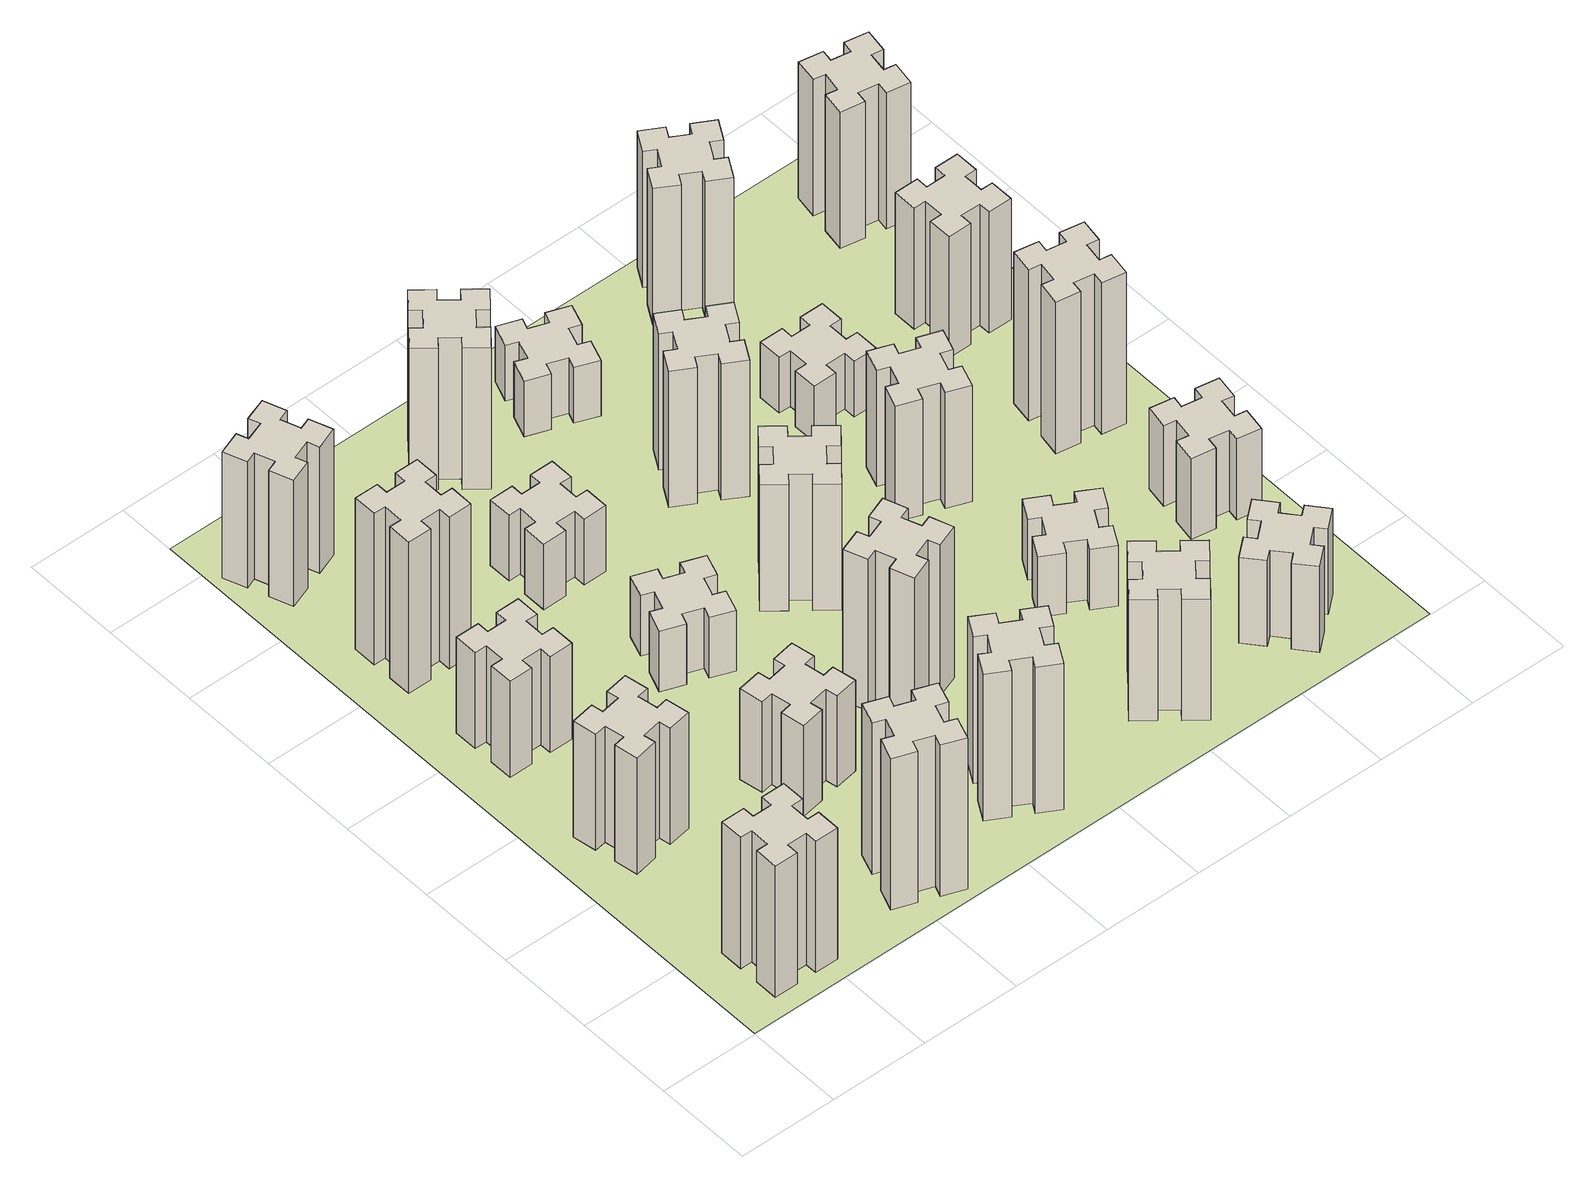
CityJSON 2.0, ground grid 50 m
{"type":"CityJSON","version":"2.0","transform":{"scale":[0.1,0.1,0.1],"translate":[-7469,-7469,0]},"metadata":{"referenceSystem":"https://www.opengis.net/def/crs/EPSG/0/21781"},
"CityObjects":{
"building1":{"type":"Building","attributes":{"class":"1000","function":"1000","usage":"1000","yearOfConstruction":2016,"roofType":"1000","measuredHeight":78,"storeysAboveGround":30,"storeysBelowGround":0},"geometry":[{"type":"Solid","lod":"1","boundaries":[[[[0,1,2,3,4,5,6,7,8,9,10,11,12,13,14,15,16,17,18,19]],[[17,16,20,21]],[[16,15,22,20]],[[15,14,23,22]],[[14,13,24,23]],[[13,12,25,24]],[[12,11,26,25]],[[11,10,27,26]],[[10,9,28,27]],[[9,8,29,28]],[[8,7,30,29]],[[7,6,31,30]],[[6,5,32,31]],[[5,4,33,32]],[[4,3,34,33]],[[3,2,35,34]],[[2,1,36,35]],[[1,0,37,36]],[[0,19,38,37]],[[19,18,39,38]],[[18,17,21,39]],[[24,25,26,27,28,29,30,31,32,33,34,35,36,37,38,39,21,20,22,23]]]]}]},
"building2":{"type":"Building","attributes":{"class":"1000","function":"1000","usage":"1000","yearOfConstruction":2016,"roofType":"1000","measuredHeight":69,"storeysAboveGround":30,"storeysBelowGround":0},"geometry":[{"type":"Solid","lod":"1","boundaries":[[[[40,41,42,43,44,45,46,47,48,49,50,51,52,53,54,55,56,57,58,59]],[[57,56,60,61]],[[56,55,62,60]],[[55,54,63,62]],[[54,53,64,63]],[[53,52,65,64]],[[52,51,66,65]],[[51,50,67,66]],[[50,49,68,67]],[[49,48,69,68]],[[48,47,70,69]],[[47,46,71,70]],[[46,45,72,71]],[[45,44,73,72]],[[44,43,74,73]],[[43,42,75,74]],[[42,41,76,75]],[[41,40,77,76]],[[40,59,78,77]],[[59,58,79,78]],[[58,57,61,79]],[[64,65,66,67,68,69,70,71,72,73,74,75,76,77,78,79,61,60,62,63]]]]}]},
"building3":{"type":"Building","attributes":{"class":"1000","function":"1000","usage":"1000","yearOfConstruction":2016,"roofType":"1000","measuredHeight":57,"storeysAboveGround":30,"storeysBelowGround":0},"geometry":[{"type":"Solid","lod":"1","boundaries":[[[[80,81,82,83,84,85,86,87,88,89,90,91,92,93,94,95,96,97,98,99]],[[97,96,100,101]],[[96,95,102,100]],[[95,94,103,102]],[[94,93,104,103]],[[93,92,105,104]],[[92,91,106,105]],[[91,90,107,106]],[[90,89,108,107]],[[89,88,109,108]],[[88,87,110,109]],[[87,86,111,110]],[[86,85,112,111]],[[85,84,113,112]],[[84,83,114,113]],[[83,82,115,114]],[[82,81,116,115]],[[81,80,117,116]],[[80,99,118,117]],[[99,98,119,118]],[[98,97,101,119]],[[104,105,106,107,108,109,110,111,112,113,114,115,116,117,118,119,101,100,102,103]]]]}]},
"building4":{"type":"Building","attributes":{"class":"1000","function":"1000","usage":"1000","yearOfConstruction":2016,"roofType":"1000","measuredHeight":90,"storeysAboveGround":30,"storeysBelowGround":0},"geometry":[{"type":"Solid","lod":"1","boundaries":[[[[120,121,122,123,124,125,126,127,128,129,130,131,132,133,134,135,136,137,138,139]],[[137,136,140,141]],[[136,135,142,140]],[[135,134,143,142]],[[134,133,144,143]],[[133,132,145,144]],[[132,131,146,145]],[[131,130,147,146]],[[130,129,148,147]],[[129,128,149,148]],[[128,127,150,149]],[[127,126,151,150]],[[126,125,152,151]],[[125,124,153,152]],[[124,123,154,153]],[[123,122,155,154]],[[122,121,156,155]],[[121,120,157,156]],[[120,139,158,157]],[[139,138,159,158]],[[138,137,141,159]],[[144,145,146,147,148,149,150,151,152,153,154,155,156,157,158,159,141,140,142,143]]]]}]},
"building5":{"type":"Building","attributes":{"class":"1000","function":"1000","usage":"1000","yearOfConstruction":2016,"roofType":"1000","measuredHeight":90,"storeysAboveGround":30,"storeysBelowGround":0},"geometry":[{"type":"Solid","lod":"1","boundaries":[[[[160,161,162,163,164,165,166,167,168,169,170,171,172,173,174,175,176,177,178,179]],[[177,176,180,181]],[[176,175,182,180]],[[175,174,183,182]],[[174,173,184,183]],[[173,172,185,184]],[[172,171,186,185]],[[171,170,187,186]],[[170,169,188,187]],[[169,168,189,188]],[[168,167,190,189]],[[167,166,191,190]],[[166,165,192,191]],[[165,164,193,192]],[[164,163,194,193]],[[163,162,195,194]],[[162,161,196,195]],[[161,160,197,196]],[[160,179,198,197]],[[179,178,199,198]],[[178,177,181,199]],[[184,185,186,187,188,189,190,191,192,193,194,195,196,197,198,199,181,180,182,183]]]]}]},
"building6":{"type":"Building","attributes":{"class":"1000","function":"1000","usage":"1000","yearOfConstruction":2016,"roofType":"1000","measuredHeight":75,"storeysAboveGround":30,"storeysBelowGround":0},"geometry":[{"type":"Solid","lod":"1","boundaries":[[[[200,201,202,203,204,205,206,207,208,209,210,211,212,213,214,215,216,217,218,219]],[[217,216,220,221]],[[216,215,222,220]],[[215,214,223,222]],[[214,213,224,223]],[[213,212,225,224]],[[212,211,226,225]],[[211,210,227,226]],[[210,209,228,227]],[[209,208,229,228]],[[208,207,230,229]],[[207,206,231,230]],[[206,205,232,231]],[[205,204,233,232]],[[204,203,234,233]],[[203,202,235,234]],[[202,201,236,235]],[[201,200,237,236]],[[200,219,238,237]],[[219,218,239,238]],[[218,217,221,239]],[[224,225,226,227,228,229,230,231,232,233,234,235,236,237,238,239,221,220,222,223]]]]}]},
"building7":{"type":"Building","attributes":{"class":"1000","function":"1000","usage":"1000","yearOfConstruction":2016,"roofType":"1000","measuredHeight":54,"storeysAboveGround":30,"storeysBelowGround":0},"geometry":[{"type":"Solid","lod":"1","boundaries":[[[[240,241,242,243,244,245,246,247,248,249,250,251,252,253,254,255,256,257,258,259]],[[257,256,260,261]],[[256,255,262,260]],[[255,254,263,262]],[[254,253,264,263]],[[253,252,265,264]],[[252,251,266,265]],[[251,250,267,266]],[[250,249,268,267]],[[249,248,269,268]],[[248,247,270,269]],[[247,246,271,270]],[[246,245,272,271]],[[245,244,273,272]],[[244,243,274,273]],[[243,242,275,274]],[[242,241,276,275]],[[241,240,277,276]],[[240,259,278,277]],[[259,258,279,278]],[[258,257,261,279]],[[264,265,266,267,268,269,270,271,272,273,274,275,276,277,278,279,261,260,262,263]]]]}]},
"building8":{"type":"Building","attributes":{"class":"1000","function":"1000","usage":"1000","yearOfConstruction":2016,"roofType":"1000","measuredHeight":36,"storeysAboveGround":30,"storeysBelowGround":0},"geometry":[{"type":"Solid","lod":"1","boundaries":[[[[280,281,282,283,284,285,286,287,288,289,290,291,292,293,294,295,296,297,298,299]],[[297,296,300,301]],[[296,295,302,300]],[[295,294,303,302]],[[294,293,304,303]],[[293,292,305,304]],[[292,291,306,305]],[[291,290,307,306]],[[290,289,308,307]],[[289,288,309,308]],[[288,287,310,309]],[[287,286,311,310]],[[286,285,312,311]],[[285,284,313,312]],[[284,283,314,313]],[[283,282,315,314]],[[282,281,316,315]],[[281,280,317,316]],[[280,299,318,317]],[[299,298,319,318]],[[298,297,301,319]],[[304,305,306,307,308,309,310,311,312,313,314,315,316,317,318,319,301,300,302,303]]]]}]},
"building9":{"type":"Building","attributes":{"class":"1000","function":"1000","usage":"1000","yearOfConstruction":2016,"roofType":"1000","measuredHeight":87,"storeysAboveGround":30,"storeysBelowGround":0},"geometry":[{"type":"Solid","lod":"1","boundaries":[[[[320,321,322,323,324,325,326,327,328,329,330,331,332,333,334,335,336,337,338,339]],[[337,336,340,341]],[[336,335,342,340]],[[335,334,343,342]],[[334,333,344,343]],[[333,332,345,344]],[[332,331,346,345]],[[331,330,347,346]],[[330,329,348,347]],[[329,328,349,348]],[[328,327,350,349]],[[327,326,351,350]],[[326,325,352,351]],[[325,324,353,352]],[[324,323,354,353]],[[323,322,355,354]],[[322,321,356,355]],[[321,320,357,356]],[[320,339,358,357]],[[339,338,359,358]],[[338,337,341,359]],[[344,345,346,347,348,349,350,351,352,353,354,355,356,357,358,359,341,340,342,343]]]]}]},
"building10":{"type":"Building","attributes":{"class":"1000","function":"1000","usage":"1000","yearOfConstruction":2016,"roofType":"1000","measuredHeight":39,"storeysAboveGround":30,"storeysBelowGround":0},"geometry":[{"type":"Solid","lod":"1","boundaries":[[[[360,361,362,363,364,365,366,367,368,369,370,371,372,373,374,375,376,377,378,379]],[[377,376,380,381]],[[376,375,382,380]],[[375,374,383,382]],[[374,373,384,383]],[[373,372,385,384]],[[372,371,386,385]],[[371,370,387,386]],[[370,369,388,387]],[[369,368,389,388]],[[368,367,390,389]],[[367,366,391,390]],[[366,365,392,391]],[[365,364,393,392]],[[364,363,394,393]],[[363,362,395,394]],[[362,361,396,395]],[[361,360,397,396]],[[360,379,398,397]],[[379,378,399,398]],[[378,377,381,399]],[[384,385,386,387,388,389,390,391,392,393,394,395,396,397,398,399,381,380,382,383]]]]}]},
"building11":{"type":"Building","attributes":{"class":"1000","function":"1000","usage":"1000","yearOfConstruction":2016,"roofType":"1000","measuredHeight":90,"storeysAboveGround":30,"storeysBelowGround":0},"geometry":[{"type":"Solid","lod":"1","boundaries":[[[[400,401,402,403,404,405,406,407,408,409,410,411,412,413,414,415,416,417,418,419]],[[417,416,420,421]],[[416,415,422,420]],[[415,414,423,422]],[[414,413,424,423]],[[413,412,425,424]],[[412,411,426,425]],[[411,410,427,426]],[[410,409,428,427]],[[409,408,429,428]],[[408,407,430,429]],[[407,406,431,430]],[[406,405,432,431]],[[405,404,433,432]],[[404,403,434,433]],[[403,402,435,434]],[[402,401,436,435]],[[401,400,437,436]],[[400,419,438,437]],[[419,418,439,438]],[[418,417,421,439]],[[424,425,426,427,428,429,430,431,432,433,434,435,436,437,438,439,421,420,422,423]]]]}]},
"building12":{"type":"Building","attributes":{"class":"1000","function":"1000","usage":"1000","yearOfConstruction":2016,"roofType":"1000","measuredHeight":84,"storeysAboveGround":30,"storeysBelowGround":0},"geometry":[{"type":"Solid","lod":"1","boundaries":[[[[440,441,442,443,444,445,446,447,448,449,450,451,452,453,454,455,456,457,458,459]],[[457,456,460,461]],[[456,455,462,460]],[[455,454,463,462]],[[454,453,464,463]],[[453,452,465,464]],[[452,451,466,465]],[[451,450,467,466]],[[450,449,468,467]],[[449,448,469,468]],[[448,447,470,469]],[[447,446,471,470]],[[446,445,472,471]],[[445,444,473,472]],[[444,443,474,473]],[[443,442,475,474]],[[442,441,476,475]],[[441,440,477,476]],[[440,459,478,477]],[[459,458,479,478]],[[458,457,461,479]],[[464,465,466,467,468,469,470,471,472,473,474,475,476,477,478,479,461,460,462,463]]]]}]},
"building13":{"type":"Building","attributes":{"class":"1000","function":"1000","usage":"1000","yearOfConstruction":2016,"roofType":"1000","measuredHeight":75,"storeysAboveGround":30,"storeysBelowGround":0},"geometry":[{"type":"Solid","lod":"1","boundaries":[[[[480,481,482,483,484,485,486,487,488,489,490,491,492,493,494,495,496,497,498,499]],[[497,496,500,501]],[[496,495,502,500]],[[495,494,503,502]],[[494,493,504,503]],[[493,492,505,504]],[[492,491,506,505]],[[491,490,507,506]],[[490,489,508,507]],[[489,488,509,508]],[[488,487,510,509]],[[487,486,511,510]],[[486,485,512,511]],[[485,484,513,512]],[[484,483,514,513]],[[483,482,515,514]],[[482,481,516,515]],[[481,480,517,516]],[[480,499,518,517]],[[499,498,519,518]],[[498,497,501,519]],[[504,505,506,507,508,509,510,511,512,513,514,515,516,517,518,519,501,500,502,503]]]]}]},
"building14":{"type":"Building","attributes":{"class":"1000","function":"1000","usage":"1000","yearOfConstruction":2016,"roofType":"1000","measuredHeight":72,"storeysAboveGround":30,"storeysBelowGround":0},"geometry":[{"type":"Solid","lod":"1","boundaries":[[[[520,521,522,523,524,525,526,527,528,529,530,531,532,533,534,535,536,537,538,539]],[[537,536,540,541]],[[536,535,542,540]],[[535,534,543,542]],[[534,533,544,543]],[[533,532,545,544]],[[532,531,546,545]],[[531,530,547,546]],[[530,529,548,547]],[[529,528,549,548]],[[528,527,550,549]],[[527,526,551,550]],[[526,525,552,551]],[[525,524,553,552]],[[524,523,554,553]],[[523,522,555,554]],[[522,521,556,555]],[[521,520,557,556]],[[520,539,558,557]],[[539,538,559,558]],[[538,537,541,559]],[[544,545,546,547,548,549,550,551,552,553,554,555,556,557,558,559,541,540,542,543]]]]}]},
"building15":{"type":"Building","attributes":{"class":"1000","function":"1000","usage":"1000","yearOfConstruction":2016,"roofType":"1000","measuredHeight":81,"storeysAboveGround":30,"storeysBelowGround":0},"geometry":[{"type":"Solid","lod":"1","boundaries":[[[[560,561,562,563,564,565,566,567,568,569,570,571,572,573,574,575,576,577,578,579]],[[577,576,580,581]],[[576,575,582,580]],[[575,574,583,582]],[[574,573,584,583]],[[573,572,585,584]],[[572,571,586,585]],[[571,570,587,586]],[[570,569,588,587]],[[569,568,589,588]],[[568,567,590,589]],[[567,566,591,590]],[[566,565,592,591]],[[565,564,593,592]],[[564,563,594,593]],[[563,562,595,594]],[[562,561,596,595]],[[561,560,597,596]],[[560,579,598,597]],[[579,578,599,598]],[[578,577,581,599]],[[584,585,586,587,588,589,590,591,592,593,594,595,596,597,598,599,581,580,582,583]]]]}]},
"building16":{"type":"Building","attributes":{"class":"1000","function":"1000","usage":"1000","yearOfConstruction":2016,"roofType":"1000","measuredHeight":33,"storeysAboveGround":30,"storeysBelowGround":0},"geometry":[{"type":"Solid","lod":"1","boundaries":[[[[600,601,602,603,604,605,606,607,608,609,610,611,612,613,614,615,616,617,618,619]],[[617,616,620,621]],[[616,615,622,620]],[[615,614,623,622]],[[614,613,624,623]],[[613,612,625,624]],[[612,611,626,625]],[[611,610,627,626]],[[610,609,628,627]],[[609,608,629,628]],[[608,607,630,629]],[[607,606,631,630]],[[606,605,632,631]],[[605,604,633,632]],[[604,603,634,633]],[[603,602,635,634]],[[602,601,636,635]],[[601,600,637,636]],[[600,619,638,637]],[[619,618,639,638]],[[618,617,621,639]],[[624,625,626,627,628,629,630,631,632,633,634,635,636,637,638,639,621,620,622,623]]]]}]},
"building17":{"type":"Building","attributes":{"class":"1000","function":"1000","usage":"1000","yearOfConstruction":2016,"roofType":"1000","measuredHeight":36,"storeysAboveGround":30,"storeysBelowGround":0},"geometry":[{"type":"Solid","lod":"1","boundaries":[[[[640,641,642,643,644,645,646,647,648,649,650,651,652,653,654,655,656,657,658,659]],[[657,656,660,661]],[[656,655,662,660]],[[655,654,663,662]],[[654,653,664,663]],[[653,652,665,664]],[[652,651,666,665]],[[651,650,667,666]],[[650,649,668,667]],[[649,648,669,668]],[[648,647,670,669]],[[647,646,671,670]],[[646,645,672,671]],[[645,644,673,672]],[[644,643,674,673]],[[643,642,675,674]],[[642,641,676,675]],[[641,640,677,676]],[[640,659,678,677]],[[659,658,679,678]],[[658,657,661,679]],[[664,665,666,667,668,669,670,671,672,673,674,675,676,677,678,679,661,660,662,663]]]]}]},
"building18":{"type":"Building","attributes":{"class":"1000","function":"1000","usage":"1000","yearOfConstruction":2016,"roofType":"1000","measuredHeight":69,"storeysAboveGround":30,"storeysBelowGround":0},"geometry":[{"type":"Solid","lod":"1","boundaries":[[[[680,681,682,683,684,685,686,687,688,689,690,691,692,693,694,695,696,697,698,699]],[[697,696,700,701]],[[696,695,702,700]],[[695,694,703,702]],[[694,693,704,703]],[[693,692,705,704]],[[692,691,706,705]],[[691,690,707,706]],[[690,689,708,707]],[[689,688,709,708]],[[688,687,710,709]],[[687,686,711,710]],[[686,685,712,711]],[[685,684,713,712]],[[684,683,714,713]],[[683,682,715,714]],[[682,681,716,715]],[[681,680,717,716]],[[680,699,718,717]],[[699,698,719,718]],[[698,697,701,719]],[[704,705,706,707,708,709,710,711,712,713,714,715,716,717,718,719,701,700,702,703]]]]}]},
"building19":{"type":"Building","attributes":{"class":"1000","function":"1000","usage":"1000","yearOfConstruction":2016,"roofType":"1000","measuredHeight":51,"storeysAboveGround":30,"storeysBelowGround":0},"geometry":[{"type":"Solid","lod":"1","boundaries":[[[[720,721,722,723,724,725,726,727,728,729,730,731,732,733,734,735,736,737,738,739]],[[737,736,740,741]],[[736,735,742,740]],[[735,734,743,742]],[[734,733,744,743]],[[733,732,745,744]],[[732,731,746,745]],[[731,730,747,746]],[[730,729,748,747]],[[729,728,749,748]],[[728,727,750,749]],[[727,726,751,750]],[[726,725,752,751]],[[725,724,753,752]],[[724,723,754,753]],[[723,722,755,754]],[[722,721,756,755]],[[721,720,757,756]],[[720,739,758,757]],[[739,738,759,758]],[[738,737,741,759]],[[744,745,746,747,748,749,750,751,752,753,754,755,756,757,758,759,741,740,742,743]]]]}]},
"building20":{"type":"Building","attributes":{"class":"1000","function":"1000","usage":"1000","yearOfConstruction":2016,"roofType":"1000","measuredHeight":33,"storeysAboveGround":30,"storeysBelowGround":0},"geometry":[{"type":"Solid","lod":"1","boundaries":[[[[760,761,762,763,764,765,766,767,768,769,770,771,772,773,774,775,776,777,778,779]],[[777,776,780,781]],[[776,775,782,780]],[[775,774,783,782]],[[774,773,784,783]],[[773,772,785,784]],[[772,771,786,785]],[[771,770,787,786]],[[770,769,788,787]],[[769,768,789,788]],[[768,767,790,789]],[[767,766,791,790]],[[766,765,792,791]],[[765,764,793,792]],[[764,763,794,793]],[[763,762,795,794]],[[762,761,796,795]],[[761,760,797,796]],[[760,779,798,797]],[[779,778,799,798]],[[778,777,781,799]],[[784,785,786,787,788,789,790,791,792,793,794,795,796,797,798,799,781,780,782,783]]]]}]},
"building21":{"type":"Building","attributes":{"class":"1000","function":"1000","usage":"1000","yearOfConstruction":2016,"roofType":"1000","measuredHeight":81,"storeysAboveGround":30,"storeysBelowGround":0},"geometry":[{"type":"Solid","lod":"1","boundaries":[[[[800,801,802,803,804,805,806,807,808,809,810,811,812,813,814,815,816,817,818,819]],[[817,816,820,821]],[[816,815,822,820]],[[815,814,823,822]],[[814,813,824,823]],[[813,812,825,824]],[[812,811,826,825]],[[811,810,827,826]],[[810,809,828,827]],[[809,808,829,828]],[[808,807,830,829]],[[807,806,831,830]],[[806,805,832,831]],[[805,804,833,832]],[[804,803,834,833]],[[803,802,835,834]],[[802,801,836,835]],[[801,800,837,836]],[[800,819,838,837]],[[819,818,839,838]],[[818,817,821,839]],[[824,825,826,827,828,829,830,831,832,833,834,835,836,837,838,839,821,820,822,823]]]]}]},
"building22":{"type":"Building","attributes":{"class":"1000","function":"1000","usage":"1000","yearOfConstruction":2016,"roofType":"1000","measuredHeight":48,"storeysAboveGround":30,"storeysBelowGround":0},"geometry":[{"type":"Solid","lod":"1","boundaries":[[[[840,841,842,843,844,845,846,847,848,849,850,851,852,853,854,855,856,857,858,859]],[[857,856,860,861]],[[856,855,862,860]],[[855,854,863,862]],[[854,853,864,863]],[[853,852,865,864]],[[852,851,866,865]],[[851,850,867,866]],[[850,849,868,867]],[[849,848,869,868]],[[848,847,870,869]],[[847,846,871,870]],[[846,845,872,871]],[[845,844,873,872]],[[844,843,874,873]],[[843,842,875,874]],[[842,841,876,875]],[[841,840,877,876]],[[840,859,878,877]],[[859,858,879,878]],[[858,857,861,879]],[[864,865,866,867,868,869,870,871,872,873,874,875,876,877,878,879,861,860,862,863]]]]}]},
"building23":{"type":"Building","attributes":{"class":"1000","function":"1000","usage":"1000","yearOfConstruction":2016,"roofType":"1000","measuredHeight":90,"storeysAboveGround":30,"storeysBelowGround":0},"geometry":[{"type":"Solid","lod":"1","boundaries":[[[[880,881,882,883,884,885,886,887,888,889,890,891,892,893,894,895,896,897,898,899]],[[897,896,900,901]],[[896,895,902,900]],[[895,894,903,902]],[[894,893,904,903]],[[893,892,905,904]],[[892,891,906,905]],[[891,890,907,906]],[[890,889,908,907]],[[889,888,909,908]],[[888,887,910,909]],[[887,886,911,910]],[[886,885,912,911]],[[885,884,913,912]],[[884,883,914,913]],[[883,882,915,914]],[[882,881,916,915]],[[881,880,917,916]],[[880,899,918,917]],[[899,898,919,918]],[[898,897,901,919]],[[904,905,906,907,908,909,910,911,912,913,914,915,916,917,918,919,901,900,902,903]]]]}]},
"building24":{"type":"Building","attributes":{"class":"1000","function":"1000","usage":"1000","yearOfConstruction":2016,"roofType":"1000","measuredHeight":72,"storeysAboveGround":30,"storeysBelowGround":0},"geometry":[{"type":"Solid","lod":"1","boundaries":[[[[920,921,922,923,924,925,926,927,928,929,930,931,932,933,934,935,936,937,938,939]],[[937,936,940,941]],[[936,935,942,940]],[[935,934,943,942]],[[934,933,944,943]],[[933,932,945,944]],[[932,931,946,945]],[[931,930,947,946]],[[930,929,948,947]],[[929,928,949,948]],[[928,927,950,949]],[[927,926,951,950]],[[926,925,952,951]],[[925,924,953,952]],[[924,923,954,953]],[[923,922,955,954]],[[922,921,956,955]],[[921,920,957,956]],[[920,939,958,957]],[[939,938,959,958]],[[938,937,941,959]],[[944,945,946,947,948,949,950,951,952,953,954,955,956,957,958,959,941,940,942,943]]]]}]},
"building25":{"type":"Building","attributes":{"class":"1000","function":"1000","usage":"1000","yearOfConstruction":2016,"roofType":"1000","measuredHeight":81,"storeysAboveGround":30,"storeysBelowGround":0},"geometry":[{"type":"Solid","lod":"1","boundaries":[[[[960,961,962,963,964,965,966,967,968,969,970,971,972,973,974,975,976,977,978,979]],[[977,976,980,981]],[[976,975,982,980]],[[975,974,983,982]],[[974,973,984,983]],[[973,972,985,984]],[[972,971,986,985]],[[971,970,987,986]],[[970,969,988,987]],[[969,968,989,988]],[[968,967,990,989]],[[967,966,991,990]],[[966,965,992,991]],[[965,964,993,992]],[[964,963,994,993]],[[963,962,995,994]],[[962,961,996,995]],[[961,960,997,996]],[[960,979,998,997]],[[979,978,999,998]],[[978,977,981,999]],[[984,985,986,987,988,989,990,991,992,993,994,995,996,997,998,999,981,980,982,983]]]]}]},
"landuse1":{"type":"LandUse","attributes":{"name":"plot1","function":"1010"},"geometry":[{"type":"MultiSurface","lod":"1","boundaries":[[[1000,1001,1002,1003]]]}]}
},
"vertices":[
[265,325,0],[265,225,0],[205,225,0],[205,105,0],[325,105,0],[325,165,0],[425,165,0],[425,105,0],[545,105,0],[545,225,0],[485,225,0],[485,325,0],[545,325,0],[545,445,0],[425,445,0],[425,385,0],[325,385,0],[325,445,0],[205,445,0],[205,325,0],[325,385,780],[325,445,780],[425,385,780],[425,445,780],[545,445,780],[545,325,780],[485,325,780],[485,225,780],[545,225,780],[545,105,780],[425,105,780],[425,165,780],[325,165,780],[325,105,780],[205,105,780],[205,225,780],[265,225,780],[265,325,780],[205,325,780],[205,445,780],
[492,1185,0],[475,1284,0],[534,1294,0],[513,1412,0],[395,1391,0],[405,1332,0],[307,1315,0],[297,1374,0],[178,1353,0],[199,1235,0],[258,1245,0],[276,1147,0],[217,1137,0],[237,1018,0],[356,1039,0],[345,1098,0],[444,1116,0],[454,1057,0],[572,1077,0],[551,1196,0],[444,1116,690],[454,1057,690],[345,1098,690],[356,1039,690],[237,1018,690],[217,1137,690],[276,1147,690],[258,1245,690],[199,1235,690],[178,1353,690],[297,1374,690],[307,1315,690],[405,1332,690],[395,1391,690],[513,1412,690],[534,1294,690],[475,1284,690],[492,1185,690],[551,1196,690],[572,1077,690],
[425,2065,0],[325,2065,0],[325,2125,0],[205,2125,0],[205,2005,0],[265,2005,0],[265,1905,0],[205,1905,0],[205,1785,0],[325,1785,0],[325,1845,0],[425,1845,0],[425,1785,0],[545,1785,0],[545,1905,0],[485,1905,0],[485,2005,0],[545,2005,0],[545,2125,0],[425,2125,0],[485,2005,570],[545,2005,570],[485,1905,570],[545,1905,570],[545,1785,570],[425,1785,570],[425,1845,570],[325,1845,570],[325,1785,570],[205,1785,570],[205,1905,570],[265,1905,570],[265,2005,570],[205,2005,570],[205,2125,570],[325,2125,570],[325,2065,570],[425,2065,570],[425,2125,570],[545,2125,570],
[485,2545,0],[485,2645,0],[545,2645,0],[545,2765,0],[425,2765,0],[425,2705,0],[325,2705,0],[325,2765,0],[205,2765,0],[205,2645,0],[265,2645,0],[265,2545,0],[205,2545,0],[205,2425,0],[325,2425,0],[325,2485,0],[425,2485,0],[425,2425,0],[545,2425,0],[545,2545,0],[425,2485,900],[425,2425,900],[325,2485,900],[325,2425,900],[205,2425,900],[205,2545,900],[265,2545,900],[265,2645,900],[205,2645,900],[205,2765,900],[325,2765,900],[325,2705,900],[425,2705,900],[425,2765,900],[545,2765,900],[545,2645,900],[485,2645,900],[485,2545,900],[545,2545,900],[545,2425,900],
[1029,360,0],[995,266,0],[939,287,0],[897,174,0],[1010,133,0],[1031,189,0],[1125,155,0],[1104,99,0],[1217,57,0],[1258,170,0],[1202,191,0],[1236,285,0],[1292,264,0],[1333,377,0],[1220,418,0],[1200,362,0],[1106,396,0],[1127,452,0],[1014,493,0],[973,380,0],[1106,396,900],[1127,452,900],[1200,362,900],[1220,418,900],[1333,377,900],[1292,264,900],[1236,285,900],[1202,191,900],[1258,170,900],[1217,57,900],[1104,99,900],[1125,155,900],[1031,189,900],[1010,133,900],[897,174,900],[939,287,900],[995,266,900],[1029,360,900],[973,380,900],[1014,493,900],
[155,3345,0],[189,3251,0],[133,3230,0],[174,3117,0],[287,3159,0],[266,3215,0],[360,3249,0],[380,3193,0],[493,3234,0],[452,3347,0],[396,3326,0],[362,3420,0],[418,3440,0],[377,3553,0],[264,3512,0],[285,3456,0],[191,3422,0],[170,3478,0],[57,3437,0],[99,3324,0],[191,3422,750],[170,3478,750],[285,3456,750],[264,3512,750],[377,3553,750],[418,3440,750],[362,3420,750],[396,3326,750],[452,3347,750],[493,3234,750],[380,3193,750],[360,3249,750],[266,3215,750],[287,3159,750],[174,3117,750],[133,3230,750],[189,3251,750],[155,3345,750],[99,3324,750],[57,3437,750],
[1232,985,0],[1215,1084,0],[1274,1094,0],[1253,1212,0],[1135,1191,0],[1145,1132,0],[1047,1115,0],[1037,1174,0],[918,1153,0],[939,1035,0],[998,1045,0],[1016,947,0],[957,937,0],[977,818,0],[1096,839,0],[1085,898,0],[1184,916,0],[1194,857,0],[1312,877,0],[1291,996,0],[1184,916,540],[1194,857,540],[1085,898,540],[1096,839,540],[977,818,540],[957,937,540],[1016,947,540],[998,1045,540],[939,1035,540],[918,1153,540],[1037,1174,540],[1047,1115,540],[1145,1132,540],[1135,1191,540],[1253,1212,540],[1274,1094,540],[1215,1084,540],[1232,985,540],[1291,996,540],[1312,877,540],
[1300,1942,0],[1206,1976,0],[1227,2032,0],[1114,2073,0],[1073,1960,0],[1129,1940,0],[1095,1846,0],[1039,1867,0],[997,1754,0],[1110,1713,0],[1131,1769,0],[1225,1735,0],[1204,1679,0],[1317,1637,0],[1358,1750,0],[1302,1771,0],[1336,1865,0],[1392,1844,0],[1433,1957,0],[1320,1998,0],[1336,1865,360],[1392,1844,360],[1302,1771,360],[1358,1750,360],[1317,1637,360],[1204,1679,360],[1225,1735,360],[1131,1769,360],[1110,1713,360],[997,1754,360],[1039,1867,360],[1095,1846,360],[1129,1940,360],[1073,1960,360],[1114,2073,360],[1227,2032,360],[1206,1976,360],[1300,1942,360],[1320,1998,360],[1433,1957,360],
[1657,305,0],[1744,255,0],[1714,203,0],[1818,143,0],[1878,247,0],[1826,277,0],[1876,364,0],[1928,334,0],[1988,438,0],[1884,498,0],[1854,446,0],[1767,496,0],[1797,548,0],[1693,608,0],[1633,504,0],[1685,474,0],[1635,387,0],[1583,417,0],[1523,313,0],[1627,253,0],[1635,387,870],[1583,417,870],[1685,474,870],[1633,504,870],[1693,608,870],[1797,548,870],[1767,496,870],[1854,446,870],[1884,498,870],[1988,438,870],[1928,334,870],[1876,364,870],[1826,277,870],[1878,247,870],[1818,143,870],[1714,203,870],[1744,255,870],[1657,305,870],[1627,253,870],[1523,313,870],
[1005,2645,0],[1005,2545,0],[945,2545,0],[945,2425,0],[1065,2425,0],[1065,2485,0],[1165,2485,0],[1165,2425,0],[1285,2425,0],[1285,2545,0],[1225,2545,0],[1225,2645,0],[1285,2645,0],[1285,2765,0],[1165,2765,0],[1165,2705,0],[1065,2705,0],[1065,2765,0],[945,2765,0],[945,2645,0],[1065,2705,390],[1065,2765,390],[1165,2705,390],[1165,2765,390],[1285,2765,390],[1285,2645,390],[1225,2645,390],[1225,2545,390],[1285,2545,390],[1285,2425,390],[1165,2425,390],[1165,2485,390],[1065,2485,390],[1065,2425,390],[945,2425,390],[945,2545,390],[1005,2545,390],[1005,2645,390],[945,2645,390],[945,2765,390],
[1746,995,0],[1840,1029,0],[1860,973,0],[1973,1014,0],[1932,1127,0],[1876,1106,0],[1842,1200,0],[1898,1220,0],[1857,1333,0],[1744,1292,0],[1765,1236,0],[1671,1202,0],[1650,1258,0],[1537,1217,0],[1579,1104,0],[1635,1125,0],[1669,1031,0],[1613,1010,0],[1654,897,0],[1767,939,0],[1669,1031,900],[1613,1010,900],[1635,1125,900],[1579,1104,900],[1537,1217,900],[1650,1258,900],[1671,1202,900],[1765,1236,900],[1744,1292,900],[1857,1333,900],[1898,1220,900],[1842,1200,900],[1876,1106,900],[1932,1127,900],[1973,1014,900],[1860,973,900],[1840,1029,900],[1746,995,900],[1767,939,900],[1654,897,900],
[1106,3283,0],[1183,3219,0],[1144,3173,0],[1236,3096,0],[1313,3188,0],[1267,3226,0],[1332,3303,0],[1378,3264,0],[1455,3356,0],[1363,3433,0],[1324,3387,0],[1248,3452,0],[1286,3498,0],[1194,3575,0],[1117,3483,0],[1163,3444,0],[1099,3368,0],[1053,3406,0],[976,3314,0],[1068,3237,0],[1099,3368,840],[1053,3406,840],[1163,3444,840],[1117,3483,840],[1194,3575,840],[1286,3498,840],[1248,3452,840],[1324,3387,840],[1363,3433,840],[1455,3356,840],[1378,3264,840],[1332,3303,840],[1267,3226,840],[1313,3188,840],[1236,3096,840],[1144,3173,840],[1183,3219,840],[1106,3283,840],[1068,3237,840],[976,3314,840],
[1964,1907,0],[1888,1972,0],[1926,2018,0],[1834,2095,0],[1757,2003,0],[1803,1964,0],[1739,1888,0],[1693,1926,0],[1616,1834,0],[1708,1757,0],[1746,1803,0],[1823,1739,0],[1784,1693,0],[1876,1616,0],[1953,1708,0],[1907,1746,0],[1972,1823,0],[2018,1784,0],[2095,1876,0],[2003,1953,0],[1972,1823,750],[2018,1784,750],[1907,1746,750],[1953,1708,750],[1876,1616,750],[1784,1693,750],[1823,1739,750],[1746,1803,750],[1708,1757,750],[1616,1834,750],[1693,1926,750],[1739,1888,750],[1803,1964,750],[1757,2003,750],[1834,2095,750],[1926,2018,750],[1888,1972,750],[1964,1907,750],[2003,1953,750],[2095,1876,750],
[2486,323,0],[2563,259,0],[2524,213,0],[2616,136,0],[2693,228,0],[2647,266,0],[2712,343,0],[2758,304,0],[2835,396,0],[2743,473,0],[2704,427,0],[2628,492,0],[2666,538,0],[2574,615,0],[2497,523,0],[2543,484,0],[2479,408,0],[2433,446,0],[2356,354,0],[2448,277,0],[2479,408,720],[2433,446,720],[2543,484,720],[2497,523,720],[2574,615,720],[2666,538,720],[2628,492,720],[2704,427,720],[2743,473,720],[2835,396,720],[2758,304,720],[2712,343,720],[2647,266,720],[2693,228,720],[2616,136,720],[2524,213,720],[2563,259,720],[2486,323,720],[2448,277,720],[2356,354,720],
[2054,2666,0],[1967,2716,0],[1997,2768,0],[1893,2828,0],[1833,2724,0],[1885,2694,0],[1835,2607,0],[1783,2637,0],[1723,2533,0],[1827,2473,0],[1857,2525,0],[1944,2475,0],[1914,2423,0],[2018,2363,0],[2078,2467,0],[2026,2497,0],[2076,2584,0],[2128,2554,0],[2188,2658,0],[2084,2718,0],[2076,2584,810],[2128,2554,810],[2026,2497,810],[2078,2467,810],[2018,2363,810],[1914,2423,810],[1944,2475,810],[1857,2525,810],[1827,2473,810],[1723,2533,810],[1783,2637,810],[1835,2607,810],[1885,2694,810],[1833,2724,810],[1893,2828,810],[1997,2768,810],[1967,2716,810],[2054,2666,810],[2084,2718,810],[2188,2658,810],
[1671,3249,0],[1765,3215,0],[1744,3159,0],[1857,3117,0],[1898,3230,0],[1842,3251,0],[1876,3345,0],[1932,3324,0],[1973,3437,0],[1860,3478,0],[1840,3422,0],[1746,3456,0],[1767,3512,0],[1654,3553,0],[1613,3440,0],[1669,3420,0],[1635,3326,0],[1579,3347,0],[1537,3234,0],[1650,3193,0],[1635,3326,330],[1579,3347,330],[1669,3420,330],[1613,3440,330],[1654,3553,330],[1767,3512,330],[1746,3456,330],[1840,3422,330],[1860,3478,330],[1973,3437,330],[1932,3324,330],[1876,3345,330],[1842,3251,330],[1898,3230,330],[1857,3117,330],[1744,3159,330],[1765,3215,330],[1671,3249,330],[1650,3193,330],[1537,3234,330],
[2794,1186,0],[2707,1236,0],[2737,1288,0],[2633,1348,0],[2573,1244,0],[2625,1214,0],[2575,1127,0],[2523,1157,0],[2463,1053,0],[2567,993,0],[2597,1045,0],[2684,995,0],[2654,943,0],[2758,883,0],[2818,987,0],[2766,1017,0],[2816,1104,0],[2868,1074,0],[2928,1178,0],[2824,1238,0],[2816,1104,360],[2868,1074,360],[2766,1017,360],[2818,987,360],[2758,883,360],[2654,943,360],[2684,995,360],[2597,1045,360],[2567,993,360],[2463,1053,360],[2523,1157,360],[2575,1127,360],[2625,1214,360],[2573,1244,360],[2633,1348,360],[2737,1288,360],[2707,1236,360],[2794,1186,360],[2824,1238,360],[2928,1178,360],
[2682,1871,0],[2716,1965,0],[2772,1944,0],[2813,2057,0],[2700,2098,0],[2680,2042,0],[2586,2076,0],[2607,2132,0],[2494,2173,0],[2453,2060,0],[2509,2040,0],[2475,1946,0],[2419,1967,0],[2377,1854,0],[2490,1813,0],[2511,1869,0],[2605,1835,0],[2584,1779,0],[2697,1737,0],[2738,1850,0],[2605,1835,690],[2584,1779,690],[2511,1869,690],[2490,1813,690],[2377,1854,690],[2419,1967,690],[2475,1946,690],[2509,2040,690],[2453,2060,690],[2494,2173,690],[2607,2132,690],[2586,2076,690],[2680,2042,690],[2700,2098,690],[2813,2057,690],[2772,1944,690],[2716,1965,690],[2682,1871,690],[2738,1850,690],[2697,1737,690],
[3268,259,0],[3344,323,0],[3383,277,0],[3475,354,0],[3398,446,0],[3352,408,0],[3287,484,0],[3333,523,0],[3256,615,0],[3164,538,0],[3203,492,0],[3126,427,0],[3088,473,0],[2996,396,0],[3073,304,0],[3119,343,0],[3183,266,0],[3137,228,0],[3214,136,0],[3306,213,0],[3183,266,510],[3137,228,510],[3119,343,510],[3073,304,510],[2996,396,510],[3088,473,510],[3126,427,510],[3203,492,510],[3164,538,510],[3256,615,510],[3333,523,510],[3287,484,510],[3352,408,510],[3398,446,510],[3475,354,510],[3383,277,510],[3344,323,510],[3268,259,510],[3306,213,510],[3214,136,510],
[2545,2485,0],[2645,2485,0],[2645,2425,0],[2765,2425,0],[2765,2545,0],[2705,2545,0],[2705,2645,0],[2765,2645,0],[2765,2765,0],[2645,2765,0],[2645,2705,0],[2545,2705,0],[2545,2765,0],[2425,2765,0],[2425,2645,0],[2485,2645,0],[2485,2545,0],[2425,2545,0],[2425,2425,0],[2545,2425,0],[2485,2545,330],[2425,2545,330],[2485,2645,330],[2425,2645,330],[2425,2765,330],[2545,2765,330],[2545,2705,330],[2645,2705,330],[2645,2765,330],[2765,2765,330],[2765,2645,330],[2705,2645,330],[2705,2545,330],[2765,2545,330],[2765,2425,330],[2645,2425,330],[2645,2485,330],[2545,2485,330],[2545,2425,330],[2425,2425,330],
[2694,3506,0],[2607,3556,0],[2637,3608,0],[2533,3668,0],[2473,3564,0],[2525,3534,0],[2475,3447,0],[2423,3477,0],[2363,3373,0],[2467,3313,0],[2497,3365,0],[2584,3315,0],[2554,3263,0],[2658,3203,0],[2718,3307,0],[2666,3337,0],[2716,3424,0],[2768,3394,0],[2828,3498,0],[2724,3558,0],[2716,3424,810],[2768,3394,810],[2666,3337,810],[2718,3307,810],[2658,3203,810],[2554,3263,810],[2584,3315,810],[2497,3365,810],[2467,3313,810],[2363,3373,810],[2423,3477,810],[2475,3447,810],[2525,3534,810],[2473,3564,810],[2533,3668,810],[2637,3608,810],[2607,3556,810],[2694,3506,810],[2724,3558,810],[2828,3498,810],
[3504,1215,0],[3405,1232,0],[3416,1291,0],[3297,1312,0],[3277,1194,0],[3336,1184,0],[3318,1085,0],[3259,1096,0],[3238,977,0],[3357,957,0],[3367,1016,0],[3465,998,0],[3455,939,0],[3573,918,0],[3594,1037,0],[3535,1047,0],[3552,1145,0],[3611,1135,0],[3632,1253,0],[3514,1274,0],[3552,1145,480],[3611,1135,480],[3535,1047,480],[3594,1037,480],[3573,918,480],[3455,939,480],[3465,998,480],[3367,1016,480],[3357,957,480],[3238,977,480],[3259,1096,480],[3318,1085,480],[3336,1184,480],[3277,1194,480],[3297,1312,480],[3416,1291,480],[3405,1232,480],[3504,1215,480],[3514,1274,480],[3632,1253,480],
[3435,1787,0],[3452,1885,0],[3511,1875,0],[3532,1993,0],[3414,2014,0],[3404,1955,0],[3305,1972,0],[3316,2031,0],[3197,2052,0],[3177,1934,0],[3236,1924,0],[3218,1825,0],[3159,1836,0],[3138,1717,0],[3257,1697,0],[3267,1756,0],[3365,1738,0],[3355,1679,0],[3473,1658,0],[3494,1777,0],[3365,1738,900],[3355,1679,900],[3267,1756,900],[3257,1697,900],[3138,1717,900],[3159,1836,900],[3218,1825,900],[3236,1924,900],[3177,1934,900],[3197,2052,900],[3316,2031,900],[3305,1972,900],[3404,1955,900],[3414,2014,900],[3532,1993,900],[3511,1875,900],[3452,1885,900],[3435,1787,900],[3494,1777,900],[3473,1658,900],
[3385,2705,0],[3285,2705,0],[3285,2765,0],[3165,2765,0],[3165,2645,0],[3225,2645,0],[3225,2545,0],[3165,2545,0],[3165,2425,0],[3285,2425,0],[3285,2485,0],[3385,2485,0],[3385,2425,0],[3505,2425,0],[3505,2545,0],[3445,2545,0],[3445,2645,0],[3505,2645,0],[3505,2765,0],[3385,2765,0],[3445,2645,720],[3505,2645,720],[3445,2545,720],[3505,2545,720],[3505,2425,720],[3385,2425,720],[3385,2485,720],[3285,2485,720],[3285,2425,720],[3165,2425,720],[3165,2545,720],[3225,2545,720],[3225,2645,720],[3165,2645,720],[3165,2765,720],[3285,2765,720],[3285,2705,720],[3385,2705,720],[3385,2765,720],[3505,2765,720],
[3535,3267,0],[3552,3365,0],[3611,3355,0],[3632,3473,0],[3514,3494,0],[3504,3435,0],[3405,3452,0],[3416,3511,0],[3297,3532,0],[3277,3414,0],[3336,3404,0],[3318,3305,0],[3259,3316,0],[3238,3197,0],[3357,3177,0],[3367,3236,0],[3465,3218,0],[3455,3159,0],[3573,3138,0],[3594,3257,0],[3465,3218,810],[3455,3159,810],[3367,3236,810],[3357,3177,810],[3238,3197,810],[3259,3316,810],[3318,3305,810],[3336,3404,810],[3277,3414,810],[3297,3532,810],[3416,3511,810],[3405,3452,810],[3504,3435,810],[3514,3494,810],[3632,3473,810],[3611,3355,810],[3552,3365,810],[3535,3267,810],[3594,3257,810],[3573,3138,810],
[5,3705,0],[3705,3705,0],[3705,5,0],[5,5,0]
]}
